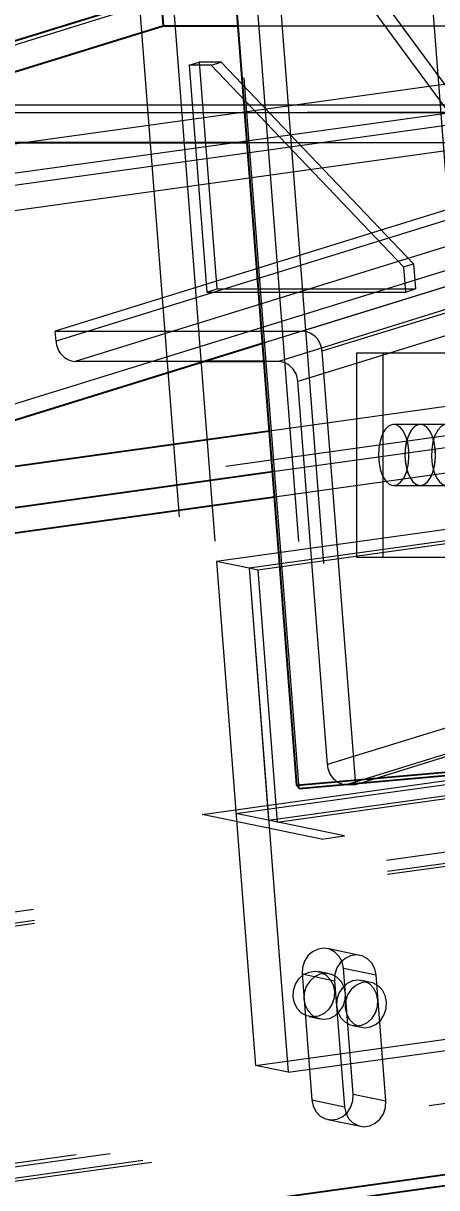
# Model space of a CAD drawing. Header units: millimetres. Extents: x 122 to 2816, y -707 to 556.
# Drawn here: x 679.593 to 680.33, y 302.494 to 304.569 of the extents above; entities that cross this region are included whole.
import ezdxf

# ---------------------------------------------------------------- set-up
doc = ezdxf.new("R2010")
doc.units = ezdxf.units.MM
doc.header["$PDSIZE"] = -1
doc.linetypes.add('HIDDEN', pattern=[1.905, 1.27, -0.635])
doc.layers.add('FORMAT', color=7, linetype='Continuous')
doc.styles.add('SLDTEXTSTYLE7', font='TXT', dxfattribs={"width": 0.75})
doc.dimstyles.new('SLDDIMSTYLE4', dxfattribs={"dimtxt": 1.852083, "dimasz": 1.852083, "dimexe": 0, "dimexo": 0.625, "dimgap": 0.463021, "dimtad": 1, "dimdec": 0, "dimlfac": 110, "dimrnd": 1e-09, "dimzin": 12, "dimtxsty": 'SLDTEXTSTYLE7', "dimsah": 1, "dimcen": 2.5, "dimazin": 3, "dimtfac": 1, "dimtdec": 0, "dimtmove": 0, "dimatfit": 0, "dimfrac": 2, "dimtzin": 12})

# ---------------------------------------------------------------- blocks, each defined once
blk = doc.blocks.new('*D1068')
at = {"layer": 'Defpoints', "color": 0}
for p in [(711.2391, 305.0429), (731.8934, 305.0429), (676.2391, 299.5884)]:
    blk.add_point(p, dxfattribs=at)
at = {"layer": 'FORMAT', "color": 0, "lineweight": -2}
for p, q in [((711.3016, 305.0429), (731.8934, 305.0429)), ((731.8934, 301.4405), (731.8934, 303.1908)), ((676.3016, 299.5884), (731.8934, 299.5884))]:
    blk.add_line(p, q, dxfattribs=at)
at = {"layer": 'FORMAT', "color": 0}
for points in [[(731.5847, 303.1908), (732.2021, 303.1908), (731.8934, 305.0429)], [(731.5847, 301.4405), (732.2021, 301.4405), (731.8934, 299.5884)]]:
    blk.add_solid(points, dxfattribs=at)
at = {"layer": 'FORMAT', "color": 0, "insert": (729.5783, 302.2484), "char_height": 1.85208, "attachment_point": 2, "rotation": 90, "style": 'SLDTEXTSTYLE7'}
blk.add_mtext('\\A1;600', dxfattribs=at)

msp = doc.modelspace()

# ---------------------------------------------------------------- linework, layer by layer
at = {"color": 7, "linetype": 'HIDDEN', "lineweight": 18}
for p, q in [((670.147718, 300.971311), (689.687689, 307.021205)), ((684.581231, 304.997515), (676.467853, 303.869647)), ((679.941918, 305.008244), (680.778074, 303.868984)), ((679.772997, 304.955944), (679.912075, 303.159165)), ((680.085177, 303.205769), (679.949576, 304.957629)), ((679.949576, 304.957629), (680.77737, 303.829761)), ((679.836814, 304.912732), (679.972415, 303.160873)), ((679.985994, 304.912069), (680.125072, 303.11529)), ((680.030448, 304.872846), (680.166049, 303.120987)), ((682.460062, 304.754727), (676.404036, 303.912858)), ((682.263825, 304.653963), (676.617034, 303.868984)), ((680.320273, 304.628057), (680.351566, 304.223782)), ((682.267301, 304.609044), (676.661487, 303.829761)), ((679.165438, 304.40343), (679.860922, 304.618763)), ((679.976238, 304.56486), (680.795949, 304.56486)), ((679.889046, 304.494542), (679.907014, 304.500105)), ((679.946379, 304.500105), (679.907014, 304.500105)), ((679.907014, 304.500105), (679.938306, 304.09583)), ((679.928411, 304.494542), (679.946379, 304.500105)), ((680.289113, 304.140749), (679.946379, 304.500105)), ((679.889046, 304.494542), (679.920339, 304.090267)), ((679.928411, 304.494542), (679.889046, 304.494542)), ((680.271145, 304.135186), (679.928411, 304.494542)), ((679.232049, 304.424054), (681.392054, 304.424054)), ((681.369346, 304.410146), (679.164918, 304.410146)), ((679.18713, 304.410146), (681.347134, 304.410146)), ((680.949063, 304.356243), (679.992386, 304.356243)), ((680.548803, 304.298884), (679.650414, 304.020728)), ((679.912075, 303.159165), (688.107406, 304.298425)), ((684.867543, 304.295389), (679.937645, 303.610067)), ((680.020018, 303.999249), (680.990535, 304.299737)), ((680.989689, 304.298884), (680.091299, 304.020728)), ((680.550194, 304.280916), (679.651805, 304.00276)), ((679.972415, 303.160873), (688.085793, 304.28874)), ((684.869077, 304.275561), (679.995735, 303.598101)), ((680.030505, 303.148907), (688.143883, 304.276775)), ((684.869487, 304.270274), (680.011226, 303.594911)), ((681.018726, 304.261327), (680.125573, 303.984792)), ((680.584467, 304.244981), (679.686078, 303.966824)), ((680.946624, 304.244981), (680.048234, 303.966824)), ((680.980897, 304.209045), (680.082507, 303.930889)), ((680.271145, 304.135186), (680.289113, 304.140749)), ((680.271145, 304.135186), (680.274622, 304.090267)), ((680.289113, 304.140749), (680.29259, 304.09583)), ((679.920339, 304.090267), (679.938306, 304.09583)), ((679.920339, 304.090267), (680.274622, 304.090267)), ((679.938306, 304.09583), (680.29259, 304.09583)), ((680.274622, 304.090267), (680.29259, 304.09583)), ((679.651805, 304.00276), (679.650414, 304.020728)), ((679.650414, 304.020728), (680.091299, 304.020728)), ((681.20635, 304.00569), (680.032154, 303.842461)), ((680.125573, 303.984792), (680.185376, 303.212177)), ((680.187235, 303.981706), (680.187235, 303.61807)), ((680.187235, 303.981706), (680.234473, 303.981706)), ((680.234473, 303.981706), (680.234473, 303.61807)), ((680.234473, 303.981706), (680.484473, 303.981706)), ((679.915292, 303.966824), (679.686078, 303.966824)), ((680.048234, 303.966824), (680.022528, 303.966824)), ((681.212271, 303.954429), (673.098893, 302.826561)), ((681.25529, 303.939009), (680.037782, 303.769759)), ((680.135357, 303.248113), (680.082507, 303.930889)), ((681.275753, 303.896451), (680.041259, 303.724839)), ((680.007184, 302.711678), (688.120562, 303.839546)), ((680.300871, 303.854434), (680.253633, 303.854434)), ((680.348109, 303.854434), (680.300871, 303.854434)), ((680.045996, 303.145716), (684.904256, 303.821079)), ((680.253633, 303.745343), (680.300871, 303.745343)), ((680.300871, 303.745343), (680.348109, 303.745343)), ((679.995735, 303.598101), (679.937645, 303.610067)), ((679.937645, 303.610067), (680.007184, 302.711678)), ((680.187235, 303.61807), (680.234473, 303.61807)), ((680.234473, 303.61807), (680.484473, 303.61807)), ((680.011226, 303.594911), (679.995735, 303.598101)), ((679.995735, 303.598101), (680.030505, 303.148907)), ((679.995735, 303.598101), (680.065274, 302.699712)), ((680.011226, 303.594911), (680.045996, 303.145716)), ((681.033747, 303.526269), (680.135357, 303.248113)), ((681.06802, 303.490333), (680.169631, 303.212177)), ((681.083766, 303.490333), (680.185376, 303.212177)), ((680.065274, 302.699712), (684.938616, 303.377172)), ((676.543114, 302.11608), (684.738445, 303.25534)), ((681.498582, 303.252304), (676.568685, 302.566982)), ((676.603454, 302.117787), (684.716832, 303.245655)), ((676.661545, 302.105822), (684.774922, 303.233689)), ((681.500117, 303.232476), (676.626775, 302.555016)), ((681.500526, 303.227188), (676.642266, 302.551825)), ((680.185376, 303.212177), (680.169631, 303.212177)), ((680.125072, 303.11529), (679.912075, 303.159165)), ((680.166049, 303.120987), (679.972415, 303.160873)), ((680.045996, 303.145716), (680.030505, 303.148907)), ((680.125072, 303.11529), (680.166049, 303.120987)), ((680.193417, 302.908136), (680.135327, 302.920102)), ((680.163952, 302.885161), (680.222043, 302.873195)), ((680.181337, 302.660564), (680.163952, 302.885161)), ((680.090194, 302.874908), (680.148285, 302.862942)), ((680.090194, 302.874908), (680.107579, 302.65031)), ((680.138804, 302.875183), (680.11944, 302.879171)), ((680.148285, 302.862942), (680.165669, 302.638345)), ((680.212385, 302.860026), (680.196894, 302.863217)), ((680.239427, 302.648598), (680.222043, 302.873195)), ((680.102934, 302.799036), (680.122297, 302.795047)), ((676.677035, 302.102631), (681.535296, 302.777994)), ((680.180387, 302.783081), (680.195878, 302.77989)), ((680.065274, 302.699712), (680.007184, 302.711678)), ((680.181337, 302.660564), (680.239427, 302.648598)), ((680.107579, 302.65031), (680.165669, 302.638345)), ((680.136205, 302.615369), (680.194295, 302.603403))]:
    msp.add_line(p, q, dxfattribs=at)
at = {"color": 7, "linetype": 'Continuous', "lineweight": 25}
for p, q in [((680.080996, 303.211466), (679.941918, 305.008244)), ((679.164918, 304.410146), (679.83871, 304.618763)), ((679.83871, 304.618763), (679.842882, 304.56486)), ((679.16909, 304.356243), (679.842882, 304.56486)), ((679.842882, 304.56486), (679.976238, 304.56486)), ((679.992386, 304.356243), (679.16909, 304.356243)), ((678.89184, 303.649947), (680.020018, 303.999249)), ((680.022528, 303.966824), (679.915292, 303.966824)), ((680.032154, 303.842461), (679.091102, 303.711642)), ((680.037782, 303.769759), (678.894864, 303.610878)), ((680.041259, 303.724839), (678.898341, 303.565959)), ((680.080996, 303.211466), (680.577405, 303.25534)), ((680.085177, 303.205769), (680.536458, 303.245655)), ((680.085177, 303.205769), (680.080996, 303.211466)), ((680.605459, 302.553393), (678.129622, 302.209218)), ((680.618807, 302.535207), (678.131156, 302.189391))]:
    msp.add_line(p, q, dxfattribs=at)
at = {"color": 7, "linetype": 'HIDDEN', "lineweight": 18, "flags": 128}
for points in [[(680.280585, 303.808233), (680.278701, 303.821376), (680.275241, 303.833169), (680.270424, 303.842871), (680.264552, 303.849872), (680.257994, 303.853732), (680.251162, 303.854209), (680.244485, 303.851273), (680.238383, 303.845109), (680.233239, 303.836102), (680.229377, 303.824821), (680.227038, 303.811973), (680.226371, 303.798365), (680.227417, 303.784854), (680.23011, 303.772286), (680.234282, 303.761454), (680.239669, 303.753036), (680.245933, 303.747562), (680.252682, 303.745376), (680.25949, 303.746615), (680.26593, 303.751202), (680.271598, 303.758847), (680.276137, 303.769072), (680.279261, 303.781233), (680.280776, 303.794566), (680.280585, 303.808233)], [(680.327823, 303.808233), (680.325939, 303.821376), (680.322479, 303.833169), (680.317662, 303.842871), (680.31179, 303.849872), (680.305232, 303.853732), (680.298399, 303.854209), (680.291723, 303.851273), (680.28562, 303.845109), (680.280477, 303.836102), (680.276614, 303.824821), (680.274276, 303.811973), (680.273609, 303.798365), (680.274655, 303.784854), (680.277348, 303.772286), (680.281519, 303.761454), (680.286906, 303.753036), (680.293171, 303.747562), (680.299919, 303.745376), (680.306728, 303.746615), (680.313168, 303.751202), (680.318835, 303.758847), (680.323374, 303.769072), (680.326499, 303.781233), (680.328014, 303.794566), (680.327823, 303.808233)], [(680.300871, 303.745343), (680.307654, 303.747056), (680.31401, 303.75209), (680.319541, 303.760126), (680.323898, 303.770661), (680.326809, 303.783033), (680.32809, 303.796463), (680.327661, 303.810109), (680.325548, 303.823113), (680.321885, 303.834657), (680.316902, 303.844017), (680.310911, 303.850603), (680.304289, 303.854004), (680.297453, 303.854004), (680.290831, 303.850603), (680.284841, 303.844017), (680.279857, 303.834657), (680.276194, 303.823113), (680.274082, 303.810109), (680.273652, 303.796463), (680.274933, 303.783033), (680.277844, 303.770661), (680.282202, 303.760126), (680.287732, 303.75209), (680.294089, 303.747056), (680.300871, 303.745343)], [(680.348109, 303.745343), (680.354891, 303.747056), (680.361248, 303.75209), (680.366778, 303.760126), (680.371136, 303.770661), (680.374047, 303.783033), (680.375328, 303.796463), (680.374899, 303.810109), (680.372786, 303.823113), (680.369123, 303.834657), (680.364139, 303.844017), (680.358149, 303.850603), (680.351527, 303.854004), (680.344691, 303.854004), (680.338069, 303.850603), (680.332078, 303.844017), (680.327095, 303.834657), (680.323432, 303.823113), (680.321319, 303.810109), (680.32089, 303.796463), (680.322171, 303.783033), (680.325082, 303.770661), (680.329439, 303.760126), (680.33497, 303.75209), (680.341326, 303.747056), (680.348109, 303.745343)], [(680.163952, 302.885161), (680.161577, 302.896343), (680.156406, 302.906204), (680.148859, 302.913945), (680.139547, 302.918938), (680.129224, 302.92078), (680.118728, 302.919321), (680.108907, 302.914679), (680.100558, 302.90723), (680.094357, 302.897578), (680.090807, 302.886505), (680.090194, 302.874908)], [(680.222043, 302.873195), (680.219667, 302.884377), (680.214496, 302.894238), (680.206949, 302.901979), (680.197637, 302.906972), (680.187315, 302.908814), (680.176818, 302.907355), (680.166997, 302.902713), (680.158648, 302.895264), (680.152447, 302.885612), (680.148897, 302.874539), (680.148285, 302.862942)], [(680.074308, 302.833977), (680.07492, 302.845574), (680.078471, 302.856647), (680.084671, 302.866299), (680.09302, 302.873748), (680.102841, 302.87839), (680.113338, 302.879849), (680.123661, 302.878007), (680.132973, 302.873014), (680.14052, 302.865273), (680.145691, 302.855412), (680.148066, 302.84423), (680.147454, 302.832633), (680.143903, 302.82156), (680.137703, 302.811908), (680.129354, 302.804459), (680.119533, 302.799817), (680.109036, 302.798358), (680.098713, 302.8002), (680.089401, 302.805193), (680.081854, 302.812934), (680.076684, 302.822795), (680.074308, 302.833977)], [(680.167429, 302.840242), (680.165054, 302.851424), (680.159883, 302.861284), (680.152336, 302.869025), (680.143024, 302.874019), (680.132701, 302.87586), (680.122205, 302.874401), (680.112384, 302.869759), (680.104035, 302.862311), (680.097834, 302.852659), (680.094284, 302.841586), (680.093671, 302.829988), (680.096047, 302.818806), (680.101218, 302.808945), (680.108765, 302.801205), (680.118077, 302.796211), (680.128399, 302.794369), (680.138896, 302.795828), (680.148717, 302.80047), (680.157066, 302.807919), (680.163267, 302.817571), (680.166817, 302.828644), (680.167429, 302.840242)], [(680.22552, 302.828276), (680.223144, 302.839458), (680.217973, 302.849319), (680.210426, 302.857059), (680.201114, 302.862053), (680.190792, 302.863895), (680.180295, 302.862435), (680.170474, 302.857794), (680.162125, 302.850345), (680.155924, 302.840693), (680.152374, 302.82962), (680.151762, 302.818022), (680.154137, 302.80684), (680.159308, 302.796979), (680.166855, 302.789239), (680.176167, 302.784245), (680.186489, 302.782403), (680.196986, 302.783863), (680.206807, 302.788505), (680.215156, 302.795953), (680.221357, 302.805605), (680.224907, 302.816678), (680.22552, 302.828276)], [(680.24101, 302.825085), (680.238635, 302.836267), (680.233464, 302.846128), (680.225917, 302.853869), (680.216605, 302.858862), (680.206282, 302.860704), (680.195785, 302.859245), (680.185965, 302.854603), (680.177616, 302.847154), (680.171415, 302.837502), (680.167864, 302.826429), (680.167252, 302.814832), (680.169628, 302.803649), (680.174798, 302.793789), (680.182346, 302.786048), (680.191658, 302.781054), (680.20198, 302.779213), (680.212477, 302.780672), (680.222298, 302.785314), (680.230647, 302.792762), (680.236848, 302.802414), (680.240398, 302.813487), (680.24101, 302.825085)], [(680.107579, 302.65031), (680.109955, 302.639128), (680.115125, 302.629267), (680.122673, 302.621527), (680.131985, 302.616533), (680.142307, 302.614691), (680.152804, 302.616151), (680.162625, 302.620792), (680.170974, 302.628241), (680.177175, 302.637893), (680.180725, 302.648966), (680.181337, 302.660564)], [(680.165669, 302.638345), (680.168045, 302.627162), (680.173216, 302.617302), (680.180763, 302.609561), (680.190075, 302.604567), (680.200397, 302.602726), (680.210894, 302.604185), (680.220715, 302.608827), (680.229064, 302.616275), (680.235265, 302.625927), (680.238815, 302.637), (680.239427, 302.648598)]]:
    msp.add_lwpolyline(points, dxfattribs=at)
at = {"color": 7, "linetype": 'HIDDEN', "lineweight": 18}
for centre, start, end in [((679.688994, 304.003918), 181.782999, 265.504575), ((680.088383, 303.983635), 1.782999, 85.504575), ((680.045318, 303.929731), 1.782999, 85.504575), ((680.172547, 303.249271), 181.782999, 265.504575)]:
    msp.add_arc(centre, 0.037208, start, end, dxfattribs=at)

# ---------------------------------------------------------------- dimensions: what is measured, and where the dimension line sits
at = {"layer": 'FORMAT'}
dim = msp.add_linear_dim(base=(731.893394, 305.042928), p1=(676.239135, 299.588383), p2=(711.239135, 305.042928), angle=90, dimstyle='SLDDIMSTYLE4', dxfattribs=at)
dim.commit()
dim.dimension.update_dxf_attribs({"geometry": '*D1068', "text_midpoint": (731.893394, 302.248414), "dimtype": 160})

doc.saveas('drawing.dxf')
